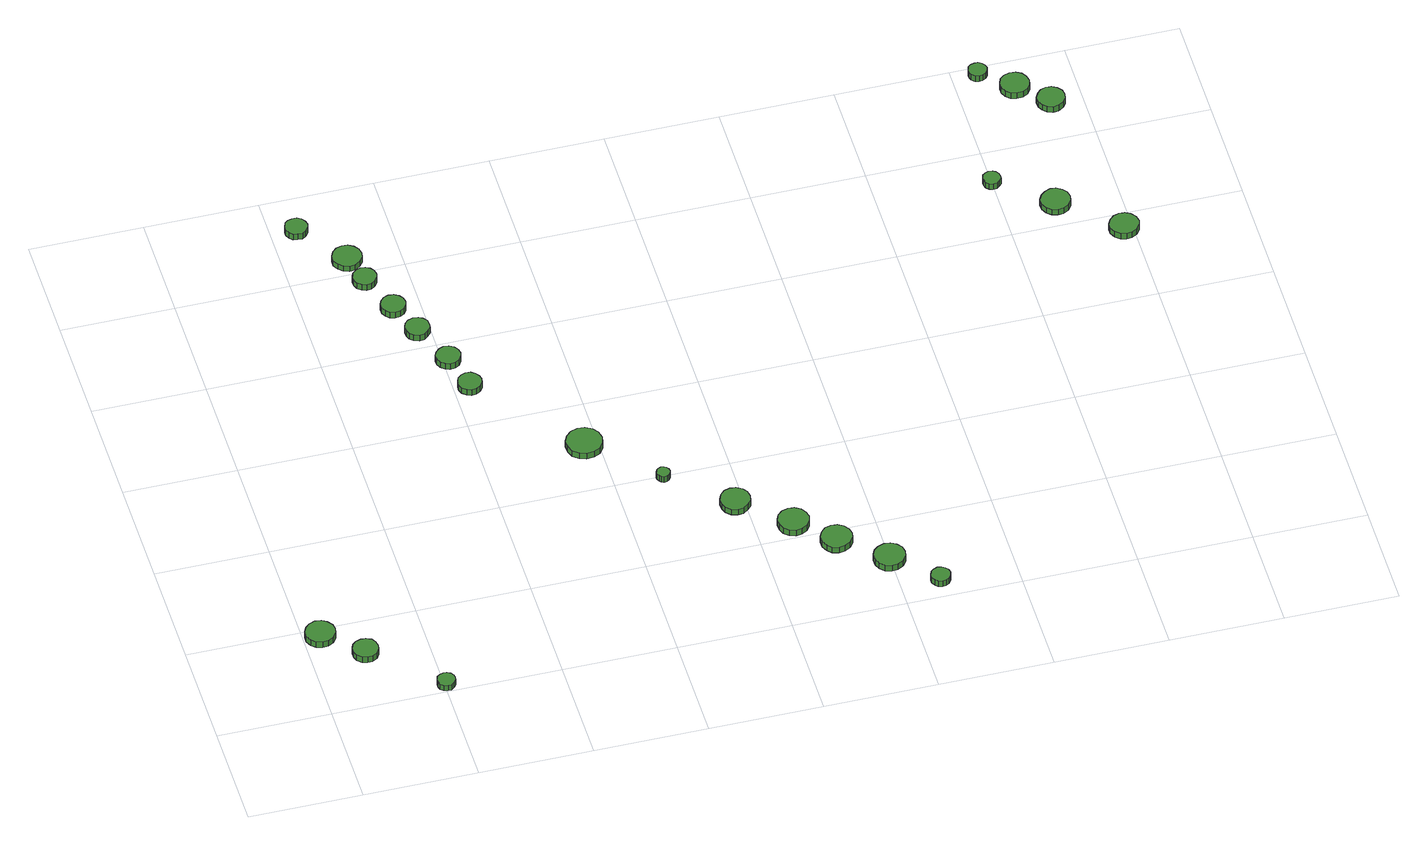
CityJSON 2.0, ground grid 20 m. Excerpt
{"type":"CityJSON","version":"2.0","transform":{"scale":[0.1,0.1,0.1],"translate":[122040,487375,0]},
"CityObjects":{
"tree1":{"type":"SolitaryVegetationObject","attributes":{"function":"something"},"geometry":[{"type":"MultiSurface","lod":"1","boundaries":[[[0,1,2,3,4,5,6,7,8,9,10,11,12,13,14]],[[15,16,17,18,19,20,21,22,23,24,25,26,27,28,29]],[[0,29,28,1]],[[1,28,27,2]],[[2,27,26,3]],[[3,26,25,4]],[[4,25,24,5]],[[5,24,23,6]],[[6,23,22,7]],[[7,22,21,8]],[[8,21,20,9]],[[9,20,19,10]],[[10,19,18,11]],[[11,18,17,12]],[[12,17,16,13]],[[13,16,15,14]],[[14,15,29,0]]]}]},
"tree2":{"type":"SolitaryVegetationObject","attributes":{"function":"something"},"geometry":[{"type":"MultiSurface","lod":"1","boundaries":[[[30,31,32,33,34,35,36,37,38,39,40,41,42,43,44]],[[45,46,47,48,49,50,51,52,53,54,55,56,57,58,59]],[[30,59,58,31]],[[31,58,57,32]],[[32,57,56,33]],[[33,56,55,34]],[[34,55,54,35]],[[35,54,53,36]],[[36,53,52,37]],[[37,52,51,38]],[[38,51,50,39]],[[39,50,49,40]],[[40,49,48,41]],[[41,48,47,42]],[[42,47,46,43]],[[43,46,45,44]],[[44,45,59,30]]]}]},
"tree3":{"type":"SolitaryVegetationObject","attributes":{"function":"something"},"geometry":[{"type":"MultiSurface","lod":"1","boundaries":[[[60,61,62,63,64,65,66,67,68,69,70,71,72,73,74]],[[75,76,77,78,79,80,81,82,83,84,85,86,87,88,89]],[[60,89,88,61]],[[61,88,87,62]],[[62,87,86,63]],[[63,86,85,64]],[[64,85,84,65]],[[65,84,83,66]],[[66,83,82,67]],[[67,82,81,68]],[[68,81,80,69]],[[69,80,79,70]],[[70,79,78,71]],[[71,78,77,72]],[[72,77,76,73]],[[73,76,75,74]],[[74,75,89,60]]]}]},
"tree4":{"type":"SolitaryVegetationObject","attributes":{"function":"something"},"geometry":[{"type":"MultiSurface","lod":"1","boundaries":[[[90,91,92,93,94,95,96,97,98,99,100,101,102,103,104]],[[105,106,107,108,109,110,111,112,113,114,115,116,117,118,119]],[[90,119,118,91]],[[91,118,117,92]],[[92,117,116,93]],[[93,116,115,94]],[[94,115,114,95]],[[95,114,113,96]],[[96,113,112,97]],[[97,112,111,98]],[[98,111,110,99]],[[99,110,109,100]],[[100,109,108,101]],[[101,108,107,102]],[[102,107,106,103]],[[103,106,105,104]],[[104,105,119,90]]]}]},
"tree5":{"type":"SolitaryVegetationObject","attributes":{"function":"something"},"geometry":[{"type":"MultiSurface","lod":"1","boundaries":[[[120,121,122,123,124,125,126,127,128,129,130,131,132,133,134]],[[135,136,137,138,139,140,141,142,143,144,145,146,147,148,149]],[[120,149,148,121]],[[121,148,147,122]],[[122,147,146,123]],[[123,146,145,124]],[[124,145,144,125]],[[125,144,143,126]],[[126,143,142,127]],[[127,142,141,128]],[[128,141,140,129]],[[129,140,139,130]],[[130,139,138,131]],[[131,138,137,132]],[[132,137,136,133]],[[133,136,135,134]],[[134,135,149,120]]]}]},
"tree6":{"type":"SolitaryVegetationObject","attributes":{"function":"something"},"geometry":[{"type":"MultiSurface","lod":"1","boundaries":[[[150,151,152,153,154,155,156,157,158,159,160,161,162,163,164]],[[165,166,167,168,169,170,171,172,173,174,175,176,177,178,179]],[[150,179,178,151]],[[151,178,177,152]],[[152,177,176,153]],[[153,176,175,154]],[[154,175,174,155]],[[155,174,173,156]],[[156,173,172,157]],[[157,172,171,158]],[[158,171,170,159]],[[159,170,169,160]],[[160,169,168,161]],[[161,168,167,162]],[[162,167,166,163]],[[163,166,165,164]],[[164,165,179,150]]]}]},
"tree7":{"type":"SolitaryVegetationObject","attributes":{"function":"something"},"geometry":[{"type":"MultiSurface","lod":"1","boundaries":[[[180,181,182,183,184,185,186,187,188,189,190,191,192,193,194]],[[195,196,197,198,199,200,201,202,203,204,205,206,207,208,209]],[[180,209,208,181]],[[181,208,207,182]],[[182,207,206,183]],[[183,206,205,184]],[[184,205,204,185]],[[185,204,203,186]],[[186,203,202,187]],[[187,202,201,188]],[[188,201,200,189]],[[189,200,199,190]],[[190,199,198,191]],[[191,198,197,192]],[[192,197,196,193]],[[193,196,195,194]],[[194,195,209,180]]]}]},
"tree8":{"type":"SolitaryVegetationObject","attributes":{"function":"something"},"geometry":[{"type":"MultiSurface","lod":"1","boundaries":[[[210,211,212,213,214,215,216,217,218,219,220,221,222,223,224]],[[225,226,227,228,229,230,231,232,233,234,235,236,237,238,239]],[[210,239,238,211]],[[211,238,237,212]],[[212,237,236,213]],[[213,236,235,214]],[[214,235,234,215]],[[215,234,233,216]],[[216,233,232,217]],[[217,232,231,218]],[[218,231,230,219]],[[219,230,229,220]],[[220,229,228,221]],[[221,228,227,222]],[[222,227,226,223]],[[223,226,225,224]],[[224,225,239,210]]]}]},
"tree9":{"type":"SolitaryVegetationObject","attributes":{"function":"something"},"geometry":[{"type":"MultiSurface","lod":"1","boundaries":[[[240,241,242,243,244,245,246,247,248,249,250,251,252,253,254]],[[255,256,257,258,259,260,261,262,263,264,265,266,267,268,269]],[[240,269,268,241]],[[241,268,267,242]],[[242,267,266,243]],[[243,266,265,244]],[[244,265,264,245]],[[245,264,263,246]],[[246,263,262,247]],[[247,262,261,248]],[[248,261,260,249]],[[249,260,259,250]],[[250,259,258,251]],[[251,258,257,252]],[[252,257,256,253]],[[253,256,255,254]],[[254,255,269,240]]]}]},
"tree10":{"type":"SolitaryVegetationObject","attributes":{"function":"something"},"geometry":[{"type":"MultiSurface","lod":"1","boundaries":[[[270,271,272,273,274,275,276,277,278,279,280,281,282,283,284]],[[285,286,287,288,289,290,291,292,293,294,295,296,297,298,299]],[[270,299,298,271]],[[271,298,297,272]],[[272,297,296,273]],[[273,296,295,274]],[[274,295,294,275]],[[275,294,293,276]],[[276,293,292,277]],[[277,292,291,278]],[[278,291,290,279]],[[279,290,289,280]],[[280,289,288,281]],[[281,288,287,282]],[[282,287,286,283]],[[283,286,285,284]],[[284,285,299,270]]]}]},
"tree11":{"type":"SolitaryVegetationObject","attributes":{"function":"something"},"geometry":[{"type":"MultiSurface","lod":"1","boundaries":[[[300,301,302,303,304,305,306,307,308,309,310,311,312,313,314]],[[315,316,317,318,319,320,321,322,323,324,325,326,327,328,329]],[[300,329,328,301]],[[301,328,327,302]],[[302,327,326,303]],[[303,326,325,304]],[[304,325,324,305]],[[305,324,323,306]],[[306,323,322,307]],[[307,322,321,308]],[[308,321,320,309]],[[309,320,319,310]],[[310,319,318,311]],[[311,318,317,312]],[[312,317,316,313]],[[313,316,315,314]],[[314,315,329,300]]]}]},
"tree12":{"type":"SolitaryVegetationObject","attributes":{"function":"something"},"geometry":[{"type":"MultiSurface","lod":"1","boundaries":[[[330,331,332,333,334,335,336,337,338,339,340,341,342,343,344]],[[345,346,347,348,349,350,351,352,353,354,355,356,357,358,359]],[[330,359,358,331]],[[331,358,357,332]],[[332,357,356,333]],[[333,356,355,334]],[[334,355,354,335]],[[335,354,353,336]],[[336,353,352,337]],[[337,352,351,338]],[[338,351,350,339]],[[339,350,349,340]],[[340,349,348,341]],[[341,348,347,342]],[[342,347,346,343]],[[343,346,345,344]],[[344,345,359,330]]]}]},
"tree13":{"type":"SolitaryVegetationObject","attributes":{"function":"something"},"geometry":[{"type":"MultiSurface","lod":"1","boundaries":[[[360,361,362,363,364,365,366,367,368,369,370,371,372,373,374]],[[375,376,377,378,379,380,381,382,383,384,385,386,387,388,389]],[[360,389,388,361]],[[361,388,387,362]],[[362,387,386,363]],[[363,386,385,364]],[[364,385,384,365]],[[365,384,383,366]],[[366,383,382,367]],[[367,382,381,368]],[[368,381,380,369]],[[369,380,379,370]],[[370,379,378,371]],[[371,378,377,372]],[[372,377,376,373]],[[373,376,375,374]],[[374,375,389,360]]]}]},
"tree14":{"type":"SolitaryVegetationObject","attributes":{"function":"something"},"geometry":[{"type":"MultiSurface","lod":"1","boundaries":[[[390,391,392,393,394,395,396,397,398,399,400,401,402,403,404]],[[405,406,407,408,409,410,411,412,413,414,415,416,417,418,419]],[[390,419,418,391]],[[391,418,417,392]],[[392,417,416,393]],[[393,416,415,394]],[[394,415,414,395]],[[395,414,413,396]],[[396,413,412,397]],[[397,412,411,398]],[[398,411,410,399]],[[399,410,409,400]],[[400,409,408,401]],[[401,408,407,402]],[[402,407,406,403]],[[403,406,405,404]],[[404,405,419,390]]]}]},
"tree15":{"type":"SolitaryVegetationObject","attributes":{"function":"something"},"geometry":[{"type":"MultiSurface","lod":"1","boundaries":[[[420,421,422,423,424,425,426,427,428,429,430,431,432,433,434]],[[435,436,437,438,439,440,441,442,443,444,445,446,447,448,449]],[[420,449,448,421]],[[421,448,447,422]],[[422,447,446,423]],[[423,446,445,424]],[[424,445,444,425]],[[425,444,443,426]],[[426,443,442,427]],[[427,442,441,428]],[[428,441,440,429]],[[429,440,439,430]],[[430,439,438,431]],[[431,438,437,432]],[[432,437,436,433]],[[433,436,435,434]],[[434,435,449,420]]]}]},
"tree16":{"type":"SolitaryVegetationObject","attributes":{"function":"something"},"geometry":[{"type":"MultiSurface","lod":"1","boundaries":[[[450,451,452,453,454,455,456,457,458,459,460,461,462,463,464]],[[465,466,467,468,469,470,471,472,473,474,475,476,477,478,479]],[[450,479,478,451]],[[451,478,477,452]],[[452,477,476,453]],[[453,476,475,454]],[[454,475,474,455]],[[455,474,473,456]],[[456,473,472,457]],[[457,472,471,458]],[[458,471,470,459]],[[459,470,469,460]],[[460,469,468,461]],[[461,468,467,462]],[[462,467,466,463]],[[463,466,465,464]],[[464,465,479,450]]]}]},
"tree17":{"type":"SolitaryVegetationObject","attributes":{"function":"something"},"geometry":[{"type":"MultiSurface","lod":"1","boundaries":[[[480,481,482,483,484,485,486,487,488,489,490,491,492,493,494]],[[495,496,497,498,499,500,501,502,503,504,505,506,507,508,509]],[[480,509,508,481]],[[481,508,507,482]],[[482,507,506,483]],[[483,506,505,484]],[[484,505,504,485]],[[485,504,503,486]],[[486,503,502,487]],[[487,502,501,488]],[[488,501,500,489]],[[489,500,499,490]],[[490,499,498,491]],[[491,498,497,492]],[[492,497,496,493]],[[493,496,495,494]],[[494,495,509,480]]]}]},
"tree18":{"type":"SolitaryVegetationObject","attributes":{"function":"something"},"geometry":[{"type":"MultiSurface","lod":"1","boundaries":[[[510,511,512,513,514,515,516,517,518,519,520,521,522,523,524]],[[525,526,527,528,529,530,531,532,533,534,535,536,537,538,539]],[[510,539,538,511]],[[511,538,537,512]],[[512,537,536,513]],[[513,536,535,514]],[[514,535,534,515]],[[515,534,533,516]],[[516,533,532,517]],[[517,532,531,518]],[[518,531,530,519]],[[519,530,529,520]],[[520,529,528,521]],[[521,528,527,522]],[[522,527,526,523]],[[523,526,525,524]],[[524,525,539,510]]]}]},
"tree19":{"type":"SolitaryVegetationObject","attributes":{"function":"something"},"geometry":[{"type":"MultiSurface","lod":"1","boundaries":[[[540,541,542,543,544,545,546,547,548,549,550,551,552,553,554]],[[555,556,557,558,559,560,561,562,563,564,565,566,567,568,569]],[[540,569,568,541]],[[541,568,567,542]],[[542,567,566,543]],[[543,566,565,544]],[[544,565,564,545]],[[545,564,563,546]],[[546,563,562,547]],[[547,562,561,548]],[[548,561,560,549]],[[549,560,559,550]],[[550,559,558,551]],[[551,558,557,552]],[[552,557,556,553]],[[553,556,555,554]],[[554,555,569,540]]]}]},
"tree20":{"type":"SolitaryVegetationObject","attributes":{"function":"something"},"geometry":[{"type":"MultiSurface","lod":"1","boundaries":[[[570,571,572,573,574,575,576,577,578,579,580,581,582,583,584]],[[585,586,587,588,589,590,591,592,593,594,595,596,597,598,599]],[[570,599,598,571]],[[571,598,597,572]],[[572,597,596,573]],[[573,596,595,574]],[[574,595,594,575]],[[575,594,593,576]],[[576,593,592,577]],[[577,592,591,578]],[[578,591,590,579]],[[579,590,589,580]],[[580,589,588,581]],[[581,588,587,582]],[[582,587,586,583]],[[583,586,585,584]],[[584,585,599,570]]]}]},
"tree21":{"type":"SolitaryVegetationObject","attributes":{"function":"something"},"geometry":[{"type":"MultiSurface","lod":"1","boundaries":[[[600,601,602,603,604,605,606,607,608,609,610,611,612,613,614]],[[615,616,617,618,619,620,621,622,623,624,625,626,627,628,629]],[[600,629,628,601]],[[601,628,627,602]],[[602,627,626,603]],[[603,626,625,604]],[[604,625,624,605]],[[605,624,623,606]],[[606,623,622,607]],[[607,622,621,608]],[[608,621,620,609]],[[609,620,619,610]],[[610,619,618,611]],[[611,618,617,612]],[[612,617,616,613]],[[613,616,615,614]],[[614,615,629,600]]]}]},
"tree22":{"type":"SolitaryVegetationObject","attributes":{"function":"something"},"geometry":[{"type":"MultiSurface","lod":"1","boundaries":[[[630,631,632,633,634,635,636,637,638,639,640,641,642,643,644]],[[645,646,647,648,649,650,651,652,653,654,655,656,657,658,659]],[[630,659,658,631]],[[631,658,657,632]],[[632,657,656,633]],[[633,656,655,634]],[[634,655,654,635]],[[635,654,653,636]],[[636,653,652,637]],[[637,652,651,638]],[[638,651,650,639]],[[639,650,649,640]],[[640,649,648,641]],[[641,648,647,642]],[[642,647,646,643]],[[643,646,645,644]],[[644,645,659,630]]]}]},
"tree23":{"type":"SolitaryVegetationObject","attributes":{"function":"something"},"geometry":[{"type":"MultiSurface","lod":"1","boundaries":[[[660,661,662,663,664,665,666,667,668,669,670,671,672,673,674]],[[675,676,677,678,679,680,681,682,683,684,685,686,687,688,689]],[[660,689,688,661]],[[661,688,687,662]],[[662,687,686,663]],[[663,686,685,664]],[[664,685,684,665]],[[665,684,683,666]],[[666,683,682,667]],[[667,682,681,668]],[[668,681,680,669]],[[669,680,679,670]],[[670,679,678,671]],[[671,678,677,672]],[[672,677,676,673]],[[673,676,675,674]],[[674,675,689,660]]]}]}
},
"vertices":[
[54,177,19],[52,187,19],[45,196,19],[36,202,19],[25,203,19],[15,199,19],[7,192,19],[2,182,19],[2,171,19],[7,161,19],[15,154,19],[25,151,19],[36,152,19],[45,157,19],[52,166,19],[52,166,6],[45,157,6],[36,152,6],[25,151,6],[15,154,6],[7,161,6],[2,171,6],[2,182,6],[7,192,6],[15,199,6],[25,203,6],[36,202,6],[45,196,6],[52,187,6],[54,177,6],
[114,122,16],[112,131,16],[107,139,16],[98,143,16],[89,144,16],[80,141,16],[73,135,16],[70,127,16],[70,117,16],[73,109,16],[80,102,16],[89,100,16],[98,100,16],[107,105,16],[112,113,16],[112,113,3],[107,105,3],[98,100,3],[89,100,3],[80,102,3],[73,109,3],[70,117,3],[70,127,3],[73,135,3],[80,141,3],[89,144,3],[98,143,3],[107,139,3],[112,131,3],[114,122,3],
[219,17,14],[218,23,14],[214,28,14],[208,32,14],[202,32,14],[195,30,14],[190,26,14],[188,20,14],[188,13,14],[190,7,14],[195,3,14],[202,1,14],[208,1,14],[214,5,14],[218,10,14],[218,10,2],[214,5,2],[208,1,2],[202,1,2],[195,3,2],[190,7,2],[188,13,2],[188,20,2],[190,26,2],[195,30,2],[202,32,2],[208,32,2],[214,28,2],[218,23,2],[219,17,2],
[263,1120,17],[261,1128,17],[256,1135,17],[249,1139,17],[241,1139,17],[233,1137,17],[227,1132,17],[224,1124,17],[224,1116,17],[227,1109,17],[233,1103,17],[241,1101,17],[249,1101,17],[256,1105,17],[261,1112,17],[261,1112,4],[256,1105,4],[249,1101,4],[241,1101,4],[233,1103,4],[227,1109,4],[224,1116,4],[224,1124,4],[227,1132,4],[233,1137,4],[241,1139,4],[249,1139,4],[256,1135,4],[261,1128,4],[263,1120,4],
[344,977,15],[342,986,15],[337,993,15],[330,997,15],[321,998,15],[313,995,15],[306,989,15],[303,981,15],[303,973,15],[306,965,15],[313,959,15],[321,956,15],[330,957,15],[337,962,15],[342,969,15],[342,969,2],[337,962,2],[330,957,2],[321,956,2],[313,959,2],[306,965,2],[303,973,2],[303,981,2],[306,989,2],[313,995,2],[321,998,2],[330,997,2],[337,993,2],[342,986,2],[344,977,2],
[333,1032,15],[331,1042,15],[324,1051,15],[315,1056,15],[305,1057,15],[295,1054,15],[287,1047,15],[282,1037,15],[282,1026,15],[287,1017,15],[295,1010,15],[305,1006,15],[315,1007,15],[324,1013,15],[331,1021,15],[331,1021,3],[324,1013,3],[315,1007,3],[305,1006,3],[295,1010,3],[287,1017,3],[282,1026,3],[282,1037,3],[287,1047,3],[295,1054,3],[305,1057,3],[315,1056,3],[324,1051,3],[331,1042,3],[333,1032,3],
[374,902,14],[372,911,14],[367,918,14],[359,923,14],[350,924,14],[341,921,14],[335,915,14],[331,907,14],[331,898,14],[335,890,14],[341,884,14],[350,881,14],[359,882,14],[367,886,14],[372,894,14],[372,894,1],[367,886,1],[359,882,1],[350,881,1],[341,884,1],[335,890,1],[331,898,1],[331,907,1],[335,915,1],[341,921,1],[350,924,1],[359,923,1],[367,918,1],[372,911,1],[374,902,1],
[398,839,15],[397,848,15],[391,855,15],[384,859,15],[375,860,15],[366,857,15],[359,851,15],[356,843,15],[356,834,15],[359,826,15],[366,820,15],[375,817,15],[384,818,15],[391,823,15],[397,830,15],[397,830,2],[391,823,2],[384,818,2],[375,817,2],[366,820,2],[359,826,2],[356,834,2],[356,843,2],[359,851,2],[366,857,2],[375,860,2],[384,859,2],[391,855,2],[397,848,2],[398,839,2],
[447,685,20],[445,693,20],[440,700,20],[433,705,20],[424,706,20],[416,703,20],[409,697,20],[406,689,20],[406,681,20],[409,673,20],[416,667,20],[424,664,20],[433,665,20],[440,669,20],[445,676,20],[445,676,7],[440,669,7],[433,665,7],[424,664,7],[416,667,7],[409,673,7],[406,681,7],[406,689,7],[409,697,7],[416,703,7],[424,706,7],[433,705,7],[440,700,7],[445,693,7],[447,685,7],
[430,757,17],[428,766,17],[423,773,17],[415,778,17],[406,779,17],[398,776,17],[391,770,17],[387,762,17],[387,753,17],[391,745,17],[398,739,17],[406,736,17],[415,737,17],[423,741,17],[428,749,17],[428,749,4],[423,741,4],[415,737,4],[406,736,4],[398,739,4],[391,745,4],[387,753,4],[387,762,4],[391,770,4],[398,776,4],[406,779,4],[415,778,4],[423,773,4],[428,766,4],[430,757,4],
[605,497,21],[602,510,21],[595,520,21],[583,527,21],[570,528,21],[558,524,21],[548,515,21],[543,504,21],[543,490,21],[548,478,21],[558,470,21],[570,466,21],[583,467,21],[595,473,21],[602,484,21],[602,484,8],[595,473,8],[583,467,8],[570,466,8],[558,470,8],[548,478,8],[543,490,8],[543,504,8],[548,515,8],[558,524,8],[570,528,8],[583,527,8],[595,520,8],[602,510,8],[605,497,8],
[695,395,16],[694,400,16],[691,404,16],[687,406,16],[682,407,16],[677,405,16],[674,402,16],[672,397,16],[672,393,16],[674,388,16],[677,385,16],[682,383,16],[687,384,16],[691,386,16],[694,390,16],[694,390,3],[691,386,3],[687,384,3],[682,383,3],[677,385,3],[674,388,3],[672,393,3],[672,397,3],[674,402,3],[677,405,3],[682,407,3],[687,406,3],[691,404,3],[694,400,3],[695,395,3],
[809,303,15],[807,314,15],[801,322,15],[791,328,15],[781,329,15],[770,326,15],[762,318,15],[758,308,15],[758,298,15],[762,288,15],[770,280,15],[781,277,15],[791,278,15],[801,284,15],[807,292,15],[807,292,2],[801,284,2],[791,278,2],[781,277,2],[770,280,2],[762,288,2],[758,298,2],[758,308,2],[762,318,2],[770,326,2],[781,329,2],[791,328,2],[801,322,2],[807,314,2],[809,303,2],
[892,230,15],[889,241,15],[883,250,15],[873,256,15],[862,257,15],[851,254,15],[842,246,15],[838,236,15],[838,225,15],[842,214,15],[851,207,15],[862,203,15],[873,204,15],[883,210,15],[889,219,15],[889,219,2],[883,210,2],[873,204,2],[862,203,2],[851,207,2],[842,214,2],[838,225,2],[838,236,2],[842,246,2],[851,254,2],[862,257,2],[873,256,2],[883,250,2],[889,241,2],[892,230,2],
[951,173,14],[949,184,14],[942,193,14],[932,199,14],[921,200,14],[910,197,14],[902,189,14],[897,179,14],[897,167,14],[902,157,14],[910,149,14],[921,146,14],[932,147,14],[942,153,14],[949,162,14],[949,162,1],[942,153,1],[932,147,1],[921,146,1],[910,149,1],[902,157,1],[897,167,1],[897,179,1],[902,189,1],[910,197,1],[921,200,1],[932,199,1],[942,193,1],[949,184,1],[951,173,1],
[1025,107,15],[1023,118,15],[1016,127,15],[1006,133,15],[995,134,15],[984,130,15],[976,123,15],[971,113,15],[971,101,15],[976,91,15],[984,83,15],[995,80,15],[1006,81,15],[1016,87,15],[1023,96,15],[1023,96,2],[1016,87,2],[1006,81,2],[995,80,2],[984,83,2],[976,91,2],[971,101,2],[971,113,2],[976,123,2],[984,130,2],[995,134,2],[1006,133,2],[1016,127,2],[1023,118,2],[1025,107,2],
[1086,40,14],[1084,47,14],[1080,52,14],[1074,56,14],[1067,57,14],[1060,54,14],[1055,50,14],[1052,43,14],[1052,36,14],[1055,30,14],[1060,25,14],[1067,23,14],[1074,24,14],[1080,27,14],[1084,33,14],[1084,33,1],[1080,27,1],[1074,24,1],[1067,23,1],[1060,25,1],[1055,30,1],[1052,36,1],[1052,43,1],[1055,50,1],[1060,54,1],[1067,57,1],[1074,56,1],[1080,52,1],[1084,47,1],[1086,40,1],
[1412,919,24],[1411,925,24],[1407,930,24],[1402,933,24],[1395,934,24],[1389,932,24],[1384,928,24],[1382,922,24],[1382,916,24],[1384,910,24],[1389,905,24],[1395,903,24],[1402,904,24],[1407,907,24],[1411,912,24],[1411,912,11],[1407,907,11],[1402,904,11],[1395,903,11],[1389,905,11],[1384,910,11],[1382,916,11],[1382,922,11],[1384,928,11],[1389,932,11],[1395,934,11],[1402,933,11],[1407,930,11],[1411,925,11],[1412,919,11],
[1512,841,24],[1510,852,24],[1503,860,24],[1494,866,24],[1484,867,24],[1474,863,24],[1466,856,24],[1461,847,24],[1461,836,24],[1466,826,24],[1474,819,24],[1484,816,24],[1494,817,24],[1503,822,24],[1510,831,24],[1510,831,11],[1503,822,11],[1494,817,11],[1484,816,11],[1474,819,11],[1466,826,11],[1461,836,11],[1461,847,11],[1466,856,11],[1474,863,11],[1484,867,11],[1494,866,11],[1503,860,11],[1510,852,11],[1512,841,11],
[1458,1172,25],[1456,1179,25],[1452,1184,25],[1446,1188,25],[1440,1188,25],[1433,1186,25],[1428,1182,25],[1426,1175,25],[1426,1169,25],[1428,1163,25],[1433,1158,25],[1440,1156,25],[1446,1157,25],[1452,1160,25],[1456,1166,25],[1456,1166,12],[1452,1160,12],[1446,1157,12],[1440,1156,12],[1433,1158,12],[1428,1163,12],[1426,1169,12],[1426,1175,12],[1428,1182,12],[1433,1186,12],[1440,1188,12],[1446,1188,12],[1452,1184,12],[1456,1179,12],[1458,1172,12],
[1608,755,24],[1606,765,24],[1599,774,24],[1590,779,24],[1580,780,24],[1570,777,24],[1562,770,24],[1557,760,24],[1557,750,24],[1562,740,24],[1570,733,24],[1580,730,24],[1590,731,24],[1599,736,24],[1606,745,24],[1606,745,11],[1599,736,11],[1590,731,11],[1580,730,11],[1570,733,11],[1562,740,11],[1557,750,11],[1557,760,11],[1562,770,11],[1570,777,11],[1580,780,11],[1590,779,11],[1599,774,11],[1606,765,11],[1608,755,11],
[1518,1125,25],[1516,1135,25],[1510,1144,25],[1501,1149,25],[1490,1150,25],[1480,1147,25],[1472,1140,25],[1468,1130,25],[1468,1120,25],[1472,1110,25],[1480,1103,25],[1490,1100,25],[1501,1101,25],[1510,1106,25],[1516,1115,25],[1516,1115,12],[1510,1106,12],[1501,1101,12],[1490,1100,12],[1480,1103,12],[1472,1110,12],[1468,1120,12],[1468,1130,12],[1472,1140,12],[1480,1147,12],[1490,1150,12],[1501,1149,12],[1510,1144,12],[1516,1135,12],[1518,1125,12],
[1567,1077,25],[1565,1087,25],[1559,1095,25],[1550,1100,25],[1540,1101,25],[1531,1098,25],[1524,1091,25],[1519,1082,25],[1519,1072,25],[1524,1063,25],[1531,1056,25],[1540,1053,25],[1550,1054,25],[1559,1059,25],[1565,1067,25],[1565,1067,12],[1559,1059,12],[1550,1054,12],[1540,1053,12],[1531,1056,12],[1524,1063,12],[1519,1072,12],[1519,1082,12],[1524,1091,12],[1531,1098,12],[1540,1101,12],[1550,1100,12],[1559,1095,12],[1565,1087,12],[1567,1077,12]
]}
